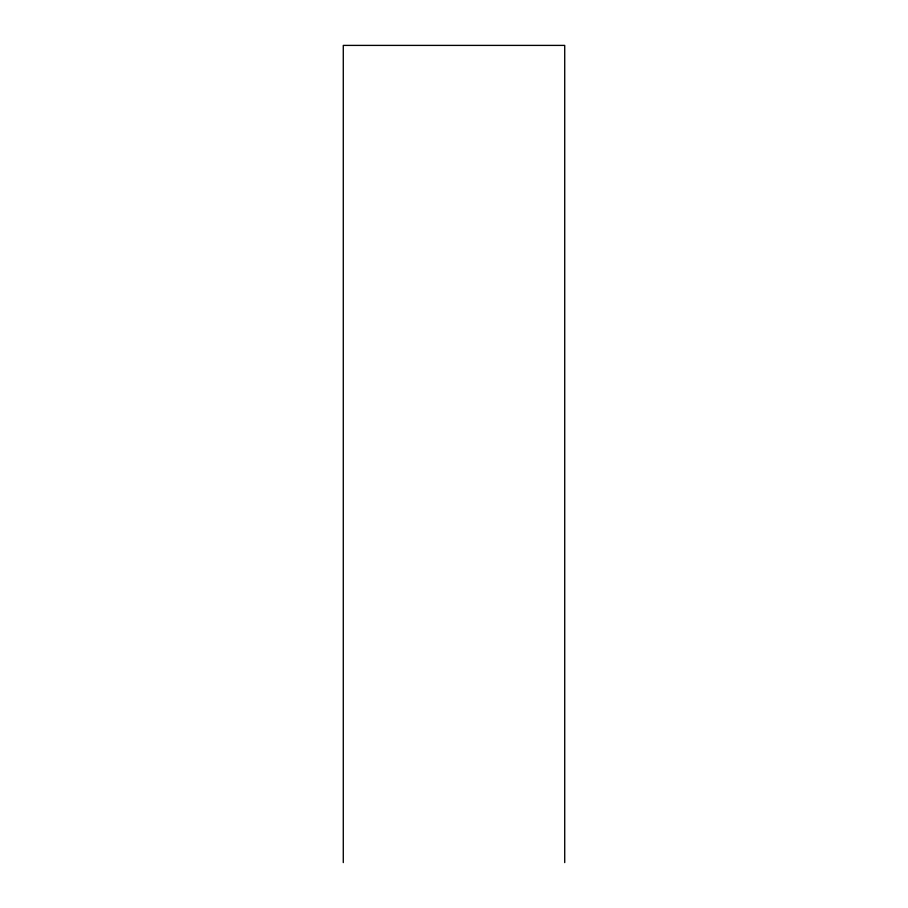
<?xml version="1.0" encoding="UTF-8"?>
<svg xmlns="http://www.w3.org/2000/svg" width="908" height="908" viewBox="0 0 908 908"><rect width="100%" height="100%" fill="white"/><g stroke="black" fill="none" stroke-linecap="round" stroke-linejoin="round"><path stroke-width="1.36" d="M564.719 862.6L564.719 45.4L343.281 45.4L343.281 862.6"/></g></svg>
